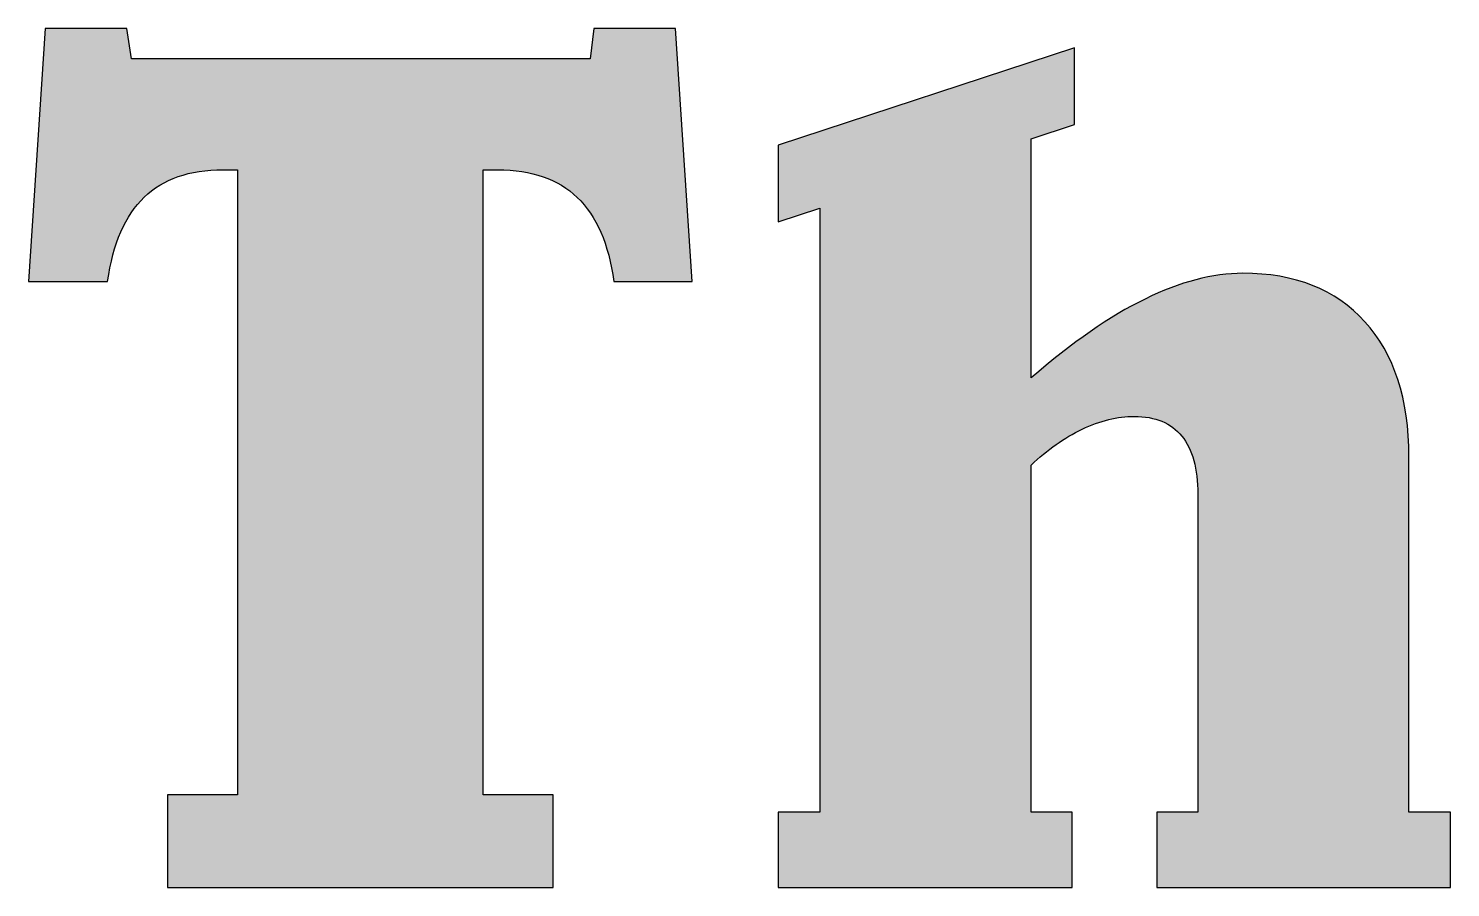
# Model space of a CAD drawing. Header units: centimetres. Extents: x -14.46 to -8.38, y -6.78 to -5.03.
# Drawn here: x -11.666 to -11.133, y -6.555 to -6.233 of the extents above; entities that cross this region are included whole.
import ezdxf

# ---------------------------------------------------------------- set-up
doc = ezdxf.new("R2010")
doc.units = ezdxf.units.CM
doc.header["$MEASUREMENT"] = 0
doc.layers.add('Layer 1', color=7, linetype='Continuous')

msp = doc.modelspace()

# ---------------------------------------------------------------- hatches: boundary and pattern name
at = {"layer": 'Layer 1', "true_color": 0x000000}
h = msp.add_hatch(color=18, dxfattribs=at)
edge = h.paths.add_edge_path()
edge.add_spline(control_points=[(-11.65933, -6.23307), (-11.65933, -6.23307), (-11.62875, -6.23307), (-11.62875, -6.23307), (-11.62875, -6.23307), (-11.62698, -6.24441), (-11.62698, -6.24441), (-11.62698, -6.24441), (-11.45505, -6.24441), (-11.45505, -6.24441), (-11.45505, -6.24441), (-11.45371, -6.23307), (-11.45371, -6.23307), (-11.45371, -6.23307), (-11.42313, -6.23307), (-11.42313, -6.23307), (-11.42313, -6.23307), (-11.41683, -6.32797), (-11.41683, -6.32797), (-11.41683, -6.32797), (-11.44616, -6.32797), (-11.44616, -6.32797), (-11.44816, -6.31383), (-11.45273, -6.30335), (-11.45993, -6.29643), (-11.46711, -6.2895), (-11.47701, -6.28608), (-11.48975, -6.28608), (-11.48975, -6.28608), (-11.49515, -6.28608), (-11.49515, -6.28608), (-11.49515, -6.28608), (-11.49515, -6.52044), (-11.49515, -6.52044), (-11.49515, -6.52044), (-11.46895, -6.52044), (-11.46895, -6.52044), (-11.46895, -6.52044), (-11.46895, -6.55519), (-11.46895, -6.55519), (-11.46895, -6.55519), (-11.61352, -6.55519), (-11.61352, -6.55519), (-11.61352, -6.55519), (-11.61352, -6.52044), (-11.61352, -6.52044), (-11.61352, -6.52044), (-11.58731, -6.52044), (-11.58731, -6.52044), (-11.58731, -6.52044), (-11.58731, -6.28608), (-11.58731, -6.28608), (-11.58731, -6.28608), (-11.59271, -6.28608), (-11.59271, -6.28608), (-11.6053, -6.28608), (-11.61513, -6.2895), (-11.62224, -6.29636), (-11.62935, -6.30318), (-11.63394, -6.31368), (-11.63594, -6.32797), (-11.63594, -6.32797), (-11.66561, -6.32797), (-11.66561, -6.32797), (-11.66561, -6.32797), (-11.65933, -6.23307), (-11.65933, -6.23307)], knot_values=[0, 0, 0, 0, 0.045455, 0.045455, 0.045455, 0.090909, 0.090909, 0.090909, 0.136364, 0.136364, 0.136364, 0.181818, 0.181818, 0.181818, 0.227273, 0.227273, 0.227273, 0.272727, 0.272727, 0.272727, 0.318182, 0.318182, 0.318182, 0.363636, 0.363636, 0.363636, 0.409091, 0.409091, 0.409091, 0.454545, 0.454545, 0.454545, 0.5, 0.5, 0.5, 0.545455, 0.545455, 0.545455, 0.590909, 0.590909, 0.590909, 0.636364, 0.636364, 0.636364, 0.681818, 0.681818, 0.681818, 0.727273, 0.727273, 0.727273, 0.772727, 0.772727, 0.772727, 0.818182, 0.818182, 0.818182, 0.863636, 0.863636, 0.863636, 0.909091, 0.909091, 0.909091, 0.954545, 0.954545, 0.954545, 1, 1, 1, 1], degree=3, periodic=1)
h = msp.add_hatch(color=18, dxfattribs=at)
edge = h.paths.add_edge_path()
edge.add_spline(control_points=[(-11.27356, -6.24037), (-11.27356, -6.24037), (-11.27356, -6.26913), (-11.27356, -6.26913), (-11.27356, -6.26913), (-11.28984, -6.27444), (-11.28984, -6.27444), (-11.28984, -6.27444), (-11.28984, -6.3641), (-11.28984, -6.3641), (-11.27452, -6.35086), (-11.2603, -6.34098), (-11.24714, -6.33452), (-11.23395, -6.32807), (-11.22174, -6.32487), (-11.21048, -6.32487), (-11.19094, -6.32487), (-11.1757, -6.33095), (-11.16476, -6.34302), (-11.15372, -6.35512), (-11.14825, -6.372), (-11.14825, -6.39366), (-11.14825, -6.39366), (-11.14825, -6.52692), (-11.14825, -6.52692), (-11.14825, -6.52692), (-11.13263, -6.52692), (-11.13263, -6.52692), (-11.13263, -6.52692), (-11.13263, -6.55519), (-11.13263, -6.55519), (-11.13263, -6.55519), (-11.24277, -6.55519), (-11.24277, -6.55519), (-11.24277, -6.55519), (-11.24277, -6.52692), (-11.24277, -6.52692), (-11.24277, -6.52692), (-11.22738, -6.52692), (-11.22738, -6.52692), (-11.22738, -6.52692), (-11.22738, -6.40776), (-11.22738, -6.40776), (-11.22738, -6.3981), (-11.22937, -6.3908), (-11.23337, -6.38592), (-11.23728, -6.38099), (-11.24328, -6.37854), (-11.25122, -6.37854), (-11.25742, -6.37854), (-11.26395, -6.38013), (-11.27067, -6.38333), (-11.27735, -6.38654), (-11.28378, -6.39103), (-11.28984, -6.39679), (-11.28984, -6.39679), (-11.28984, -6.52692), (-11.28984, -6.52692), (-11.28984, -6.52692), (-11.27445, -6.52692), (-11.27445, -6.52692), (-11.27445, -6.52692), (-11.27445, -6.55519), (-11.27445, -6.55519), (-11.27445, -6.55519), (-11.38458, -6.55519), (-11.38458, -6.55519), (-11.38458, -6.55519), (-11.38458, -6.52692), (-11.38458, -6.52692), (-11.38458, -6.52692), (-11.36897, -6.52692), (-11.36897, -6.52692), (-11.36897, -6.52692), (-11.36897, -6.30052), (-11.36897, -6.30052), (-11.36897, -6.30052), (-11.38458, -6.30562), (-11.38458, -6.30562), (-11.38458, -6.30562), (-11.38458, -6.27687), (-11.38458, -6.27687), (-11.38458, -6.27687), (-11.27356, -6.24037), (-11.27356, -6.24037)], knot_values=[0, 0, 0, 0, 0.035714, 0.035714, 0.035714, 0.071429, 0.071429, 0.071429, 0.107143, 0.107143, 0.107143, 0.142857, 0.142857, 0.142857, 0.178571, 0.178571, 0.178571, 0.214286, 0.214286, 0.214286, 0.25, 0.25, 0.25, 0.285714, 0.285714, 0.285714, 0.321429, 0.321429, 0.321429, 0.357143, 0.357143, 0.357143, 0.392857, 0.392857, 0.392857, 0.428571, 0.428571, 0.428571, 0.464286, 0.464286, 0.464286, 0.5, 0.5, 0.5, 0.535714, 0.535714, 0.535714, 0.571429, 0.571429, 0.571429, 0.607143, 0.607143, 0.607143, 0.642857, 0.642857, 0.642857, 0.678571, 0.678571, 0.678571, 0.714286, 0.714286, 0.714286, 0.75, 0.75, 0.75, 0.785714, 0.785714, 0.785714, 0.821429, 0.821429, 0.821429, 0.857143, 0.857143, 0.857143, 0.892857, 0.892857, 0.892857, 0.928571, 0.928571, 0.928571, 0.964286, 0.964286, 0.964286, 1, 1, 1, 1], degree=3, periodic=1)

# ---------------------------------------------------------------- linework, layer by layer
at = {"layer": 'Layer 1'}
for points, knots in [([(-11.65933, -6.23307), (-11.65933, -6.23307), (-11.62875, -6.23307), (-11.62875, -6.23307), (-11.62875, -6.23307), (-11.62698, -6.24441), (-11.62698, -6.24441), (-11.62698, -6.24441), (-11.45505, -6.24441), (-11.45505, -6.24441), (-11.45505, -6.24441), (-11.45371, -6.23307), (-11.45371, -6.23307), (-11.45371, -6.23307), (-11.42313, -6.23307), (-11.42313, -6.23307), (-11.42313, -6.23307), (-11.41683, -6.32797), (-11.41683, -6.32797), (-11.41683, -6.32797), (-11.44616, -6.32797), (-11.44616, -6.32797), (-11.44816, -6.31383), (-11.45273, -6.30335), (-11.45993, -6.29643), (-11.46711, -6.2895), (-11.47701, -6.28608), (-11.48975, -6.28608), (-11.48975, -6.28608), (-11.49515, -6.28608), (-11.49515, -6.28608), (-11.49515, -6.28608), (-11.49515, -6.52044), (-11.49515, -6.52044), (-11.49515, -6.52044), (-11.46895, -6.52044), (-11.46895, -6.52044), (-11.46895, -6.52044), (-11.46895, -6.55519), (-11.46895, -6.55519), (-11.46895, -6.55519), (-11.61352, -6.55519), (-11.61352, -6.55519), (-11.61352, -6.55519), (-11.61352, -6.52044), (-11.61352, -6.52044), (-11.61352, -6.52044), (-11.58731, -6.52044), (-11.58731, -6.52044), (-11.58731, -6.52044), (-11.58731, -6.28608), (-11.58731, -6.28608), (-11.58731, -6.28608), (-11.59271, -6.28608), (-11.59271, -6.28608), (-11.6053, -6.28608), (-11.61513, -6.2895), (-11.62224, -6.29636), (-11.62935, -6.30318), (-11.63394, -6.31368), (-11.63594, -6.32797), (-11.63594, -6.32797), (-11.66561, -6.32797), (-11.66561, -6.32797), (-11.66561, -6.32797), (-11.65933, -6.23307), (-11.65933, -6.23307)], [0, 0, 0, 0, 0.045455, 0.045455, 0.045455, 0.090909, 0.090909, 0.090909, 0.136364, 0.136364, 0.136364, 0.181818, 0.181818, 0.181818, 0.227273, 0.227273, 0.227273, 0.272727, 0.272727, 0.272727, 0.318182, 0.318182, 0.318182, 0.363636, 0.363636, 0.363636, 0.409091, 0.409091, 0.409091, 0.454545, 0.454545, 0.454545, 0.5, 0.5, 0.5, 0.545455, 0.545455, 0.545455, 0.590909, 0.590909, 0.590909, 0.636364, 0.636364, 0.636364, 0.681818, 0.681818, 0.681818, 0.727273, 0.727273, 0.727273, 0.772727, 0.772727, 0.772727, 0.818182, 0.818182, 0.818182, 0.863636, 0.863636, 0.863636, 0.909091, 0.909091, 0.909091, 0.954545, 0.954545, 0.954545, 1, 1, 1, 1]), ([(-11.27356, -6.24037), (-11.27356, -6.24037), (-11.27356, -6.26913), (-11.27356, -6.26913), (-11.27356, -6.26913), (-11.28984, -6.27444), (-11.28984, -6.27444), (-11.28984, -6.27444), (-11.28984, -6.3641), (-11.28984, -6.3641), (-11.27452, -6.35086), (-11.2603, -6.34098), (-11.24714, -6.33452), (-11.23395, -6.32807), (-11.22174, -6.32487), (-11.21048, -6.32487), (-11.19094, -6.32487), (-11.1757, -6.33095), (-11.16476, -6.34302), (-11.15372, -6.35512), (-11.14825, -6.372), (-11.14825, -6.39366), (-11.14825, -6.39366), (-11.14825, -6.52692), (-11.14825, -6.52692), (-11.14825, -6.52692), (-11.13263, -6.52692), (-11.13263, -6.52692), (-11.13263, -6.52692), (-11.13263, -6.55519), (-11.13263, -6.55519), (-11.13263, -6.55519), (-11.24277, -6.55519), (-11.24277, -6.55519), (-11.24277, -6.55519), (-11.24277, -6.52692), (-11.24277, -6.52692), (-11.24277, -6.52692), (-11.22738, -6.52692), (-11.22738, -6.52692), (-11.22738, -6.52692), (-11.22738, -6.40776), (-11.22738, -6.40776), (-11.22738, -6.3981), (-11.22937, -6.3908), (-11.23337, -6.38592), (-11.23728, -6.38099), (-11.24328, -6.37854), (-11.25122, -6.37854), (-11.25742, -6.37854), (-11.26395, -6.38013), (-11.27067, -6.38333), (-11.27735, -6.38654), (-11.28378, -6.39103), (-11.28984, -6.39679), (-11.28984, -6.39679), (-11.28984, -6.52692), (-11.28984, -6.52692), (-11.28984, -6.52692), (-11.27445, -6.52692), (-11.27445, -6.52692), (-11.27445, -6.52692), (-11.27445, -6.55519), (-11.27445, -6.55519), (-11.27445, -6.55519), (-11.38458, -6.55519), (-11.38458, -6.55519), (-11.38458, -6.55519), (-11.38458, -6.52692), (-11.38458, -6.52692), (-11.38458, -6.52692), (-11.36897, -6.52692), (-11.36897, -6.52692), (-11.36897, -6.52692), (-11.36897, -6.30052), (-11.36897, -6.30052), (-11.36897, -6.30052), (-11.38458, -6.30562), (-11.38458, -6.30562), (-11.38458, -6.30562), (-11.38458, -6.27687), (-11.38458, -6.27687), (-11.38458, -6.27687), (-11.27356, -6.24037), (-11.27356, -6.24037)], [0, 0, 0, 0, 0.035714, 0.035714, 0.035714, 0.071429, 0.071429, 0.071429, 0.107143, 0.107143, 0.107143, 0.142857, 0.142857, 0.142857, 0.178571, 0.178571, 0.178571, 0.214286, 0.214286, 0.214286, 0.25, 0.25, 0.25, 0.285714, 0.285714, 0.285714, 0.321429, 0.321429, 0.321429, 0.357143, 0.357143, 0.357143, 0.392857, 0.392857, 0.392857, 0.428571, 0.428571, 0.428571, 0.464286, 0.464286, 0.464286, 0.5, 0.5, 0.5, 0.535714, 0.535714, 0.535714, 0.571429, 0.571429, 0.571429, 0.607143, 0.607143, 0.607143, 0.642857, 0.642857, 0.642857, 0.678571, 0.678571, 0.678571, 0.714286, 0.714286, 0.714286, 0.75, 0.75, 0.75, 0.785714, 0.785714, 0.785714, 0.821429, 0.821429, 0.821429, 0.857143, 0.857143, 0.857143, 0.892857, 0.892857, 0.892857, 0.928571, 0.928571, 0.928571, 0.964286, 0.964286, 0.964286, 1, 1, 1, 1])]:
    msp.add_open_spline(points, degree=3, knots=knots, dxfattribs=at)

doc.saveas('drawing.dxf')
